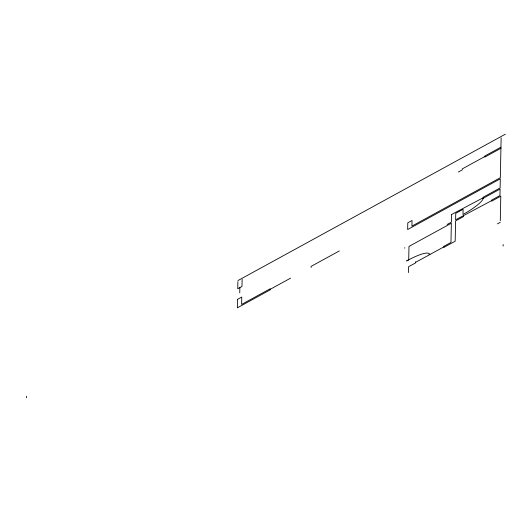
<?xml version="1.0" encoding="UTF-8"?>
<svg xmlns="http://www.w3.org/2000/svg" width="532" height="532" viewBox="0 0 532 532"><rect width="100%" height="100%" fill="white"/><g stroke="black" fill="none" stroke-linecap="round" stroke-linejoin="round"><path stroke-width="0.8" d="M26.6 397.823L26.633 396.214M237.884 281.681L237.738 288.763L241.974 286.449L242.12 279.36M239.746 292.906L239.859 287.606M311.074 267.483L311.094 266.386L339.336 250.931M404.759 248.191L404.772 247.646M408.456 272.577L408.576 266.732L415.638 262.868L415.658 261.771M429.77 254.589L429.783 254.043L429.078 254.429L429.085 253.844A26.061 5.061 -30 0 0 410.265 258.991L406.594 260.966L408.716 259.789L408.988 246.422L451.355 223.234L450.963 242.446L443.907 246.309L443.881 247.407L455.179 241.222L455.592 220.913L463.505 216.584L463.525 215.487M451.528 214.828L451.382 222.137L447.139 224.457M491.761 200.577L455.618 219.816L455.751 213.312L463.093 209.295L462.986 214.482L468.18 211.463A23.016 4.469 -30 0 0 483.149 198.316L483.169 197.226L500.113 187.949L500.299 178.819L407.658 229.525L407.791 222.802L412.027 220.481L411.914 226.107L500.326 177.721L501.137 137.828M500.286 220.727L500.785 196.175L491.748 201.123L491.768 200.032L499.96 195.543L500.093 189.046L483.149 198.316M503.126 246.103L503.152 244.494M237.904 280.583L505.4 134.177M500.945 147.184L484.845 155.996L484.825 157.086L500.925 148.275M462.235 168.91L484.832 156.541M458.331 172.009L462.567 169.688M270.123 289.355L290.605 278.143M451.535 214.536L482.876 197.924M415.645 262.316L443.894 246.861M497.433 223.879L500.253 222.329M237.525 299.356L237.352 307.835L270.116 289.9L270.136 288.803L241.608 304.417L241.761 297.042L237.525 299.356"/></g></svg>
